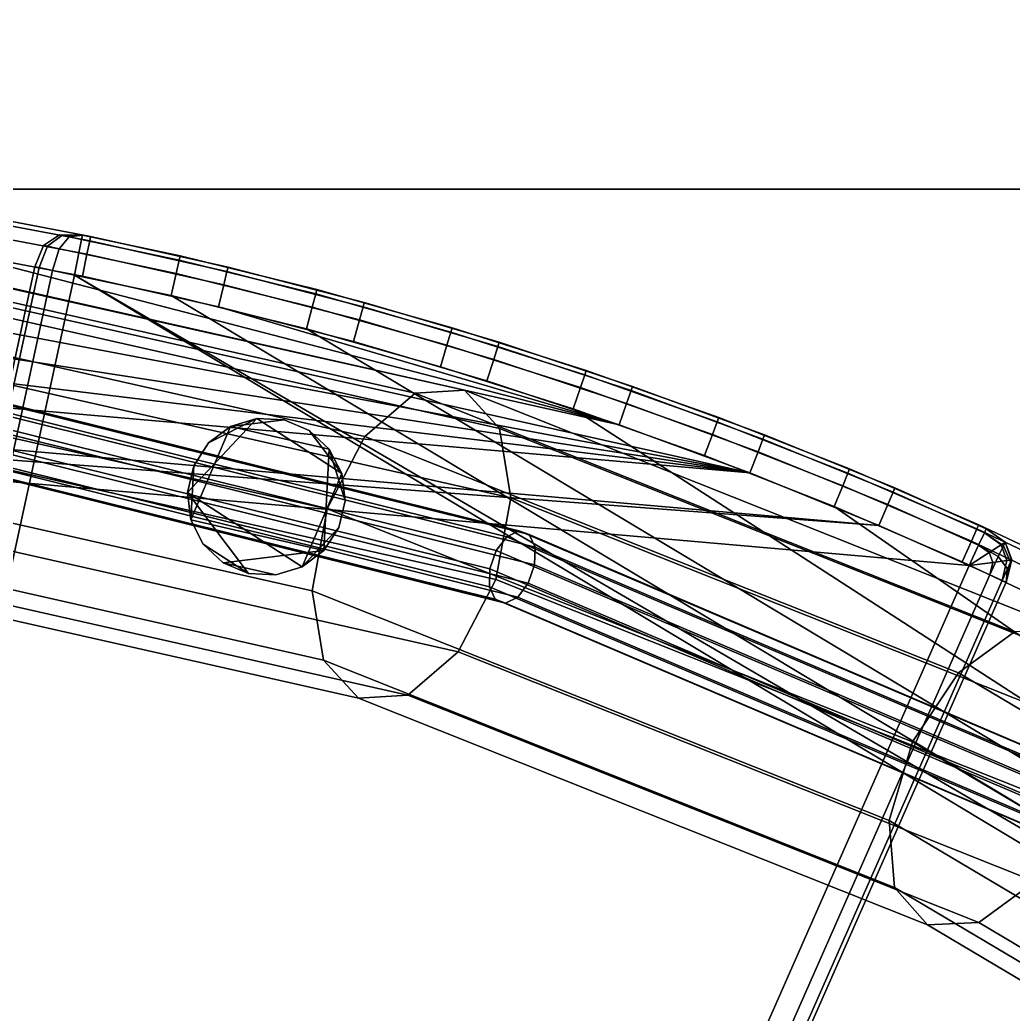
# Model space of a CAD drawing. Header units: millimetres. Extents: x -11 to 11, y -5.8 to 5.8.
# Drawn here: x 2.3884 to 2.5547, y -0.1507 to 0.0159 of the extents above; entities that cross this region are included whole.
import ezdxf

# ---------------------------------------------------------------- set-up
doc = ezdxf.new("R2010")
doc.units = ezdxf.units.MM
for name, color, linetype in [('CHERRY_MAT', 33, 'Continuous'), ('copertura', 8, 'Continuous'), ('pavimento_salone', 7, 'Continuous'), ('rolf', 254, 'Continuous'), ('SILVER_MAT', 42, 'Continuous')]:
    doc.layers.add(name, color=color, linetype=linetype)

msp = doc.modelspace()

# ---------------------------------------------------------------- linework, layer by layer
at = {"layer": 'CHERRY_MAT'}
for points in [[(2.51063, -0.06002, 0.60259), (2.25991, -0.01258, 0.60259), (2.23657, -0.01287, 0.60259), (2.21325, -0.01394, 0.60259)], [(2.23657, -0.01287, 0.6571), (2.25991, -0.01258, 0.6571), (2.51063, -0.06002, 0.6571), (2.21325, -0.01394, 0.6571)], [(2.51063, -0.06002, 0.60259), (2.30652, -0.01432, 0.60259), (2.28323, -0.01306, 0.60259), (2.25991, -0.01258, 0.60259)], [(2.28323, -0.01306, 0.6571), (2.30652, -0.01432, 0.6571), (2.51063, -0.06002, 0.6571), (2.25991, -0.01258, 0.6571)], [(2.51063, -0.06002, 0.60259), (2.21325, -0.01394, 0.60259), (2.18999, -0.01578, 0.60259), (2.16682, -0.01839, 0.60259)], [(2.18999, -0.01578, 0.6571), (2.21325, -0.01394, 0.6571), (2.51063, -0.06002, 0.6571), (2.16682, -0.01839, 0.6571)], [(2.48875, -0.05195, 0.60259), (2.32975, -0.01636, 0.60259), (2.30652, -0.01432, 0.60259), (2.51063, -0.06002, 0.60259)], [(2.30652, -0.01432, 0.6571), (2.32975, -0.01636, 0.6571), (2.48875, -0.05195, 0.6571), (2.51063, -0.06002, 0.6571)], [(2.48875, -0.05195, 0.60259), (2.37595, -0.02273, 0.60259), (2.3529, -0.01916, 0.60259), (2.32975, -0.01636, 0.60259)], [(2.3529, -0.01916, 0.6571), (2.37595, -0.02273, 0.6571), (2.48875, -0.05195, 0.6571), (2.32975, -0.01636, 0.6571)], [(2.40011, -0.02114, 0.60562), (2.40026, -0.0204, 0.60941), (2.3771, -0.01602, 0.60941), (2.37698, -0.01676, 0.60562)], [(2.37698, -0.01676, 0.65407), (2.3771, -0.01602, 0.65029), (2.40026, -0.0204, 0.65029), (2.40011, -0.02114, 0.65407)], [(2.40026, -0.0204, 0.65029), (2.3771, -0.01602, 0.65029), (2.3771, -0.01602, 0.60941), (2.40026, -0.0204, 0.60941)], [(2.39965, -0.02336, 0.60335), (2.40011, -0.02114, 0.60562), (2.37698, -0.01676, 0.60562), (2.37659, -0.019, 0.60335)], [(2.37659, -0.019, 0.65634), (2.37698, -0.01676, 0.65407), (2.40011, -0.02114, 0.65407), (2.39965, -0.02336, 0.65634)], [(2.51063, -0.06002, 0.60259), (2.16682, -0.01839, 0.60259), (2.14375, -0.02177, 0.60259), (2.1208, -0.02591, 0.60259)], [(2.14375, -0.02177, 0.6571), (2.16682, -0.01839, 0.6571), (2.51063, -0.06002, 0.6571), (2.1208, -0.02591, 0.6571)], [(2.39889, -0.02707, 0.60259), (2.39965, -0.02336, 0.60335), (2.37659, -0.019, 0.60335), (2.37595, -0.02273, 0.60259)], [(2.37595, -0.02273, 0.6571), (2.37659, -0.019, 0.65634), (2.39965, -0.02336, 0.65634), (2.39889, -0.02707, 0.6571)], [(2.39302, -0.02205, 0.81044), (2.39543, -0.02024, 0.8117), (2.39502, -0.02015, 0.81381), (2.39236, -0.02191, 0.81381)], [(2.39236, -0.02191, 0.85469), (2.39502, -0.02015, 0.85469), (2.39543, -0.02024, 0.85679), (2.39302, -0.02205, 0.85805)], [(2.39236, -0.02191, 0.81381), (2.39502, -0.02015, 0.81381), (2.39502, -0.02015, 0.85469), (2.39236, -0.02191, 0.85469)], [(2.395, -0.02247, 0.80842), (2.39667, -0.0205, 0.81044), (2.39543, -0.02024, 0.8117), (2.39302, -0.02205, 0.81044)], [(2.39302, -0.02205, 0.85805), (2.39543, -0.02024, 0.85679), (2.39667, -0.0205, 0.85805), (2.395, -0.02247, 0.86007)], [(2.39829, -0.02317, 0.80775), (2.39872, -0.02094, 0.81002), (2.39667, -0.0205, 0.81044), (2.395, -0.02247, 0.80842)], [(2.395, -0.02247, 0.86007), (2.39667, -0.0205, 0.85805), (2.39872, -0.02094, 0.85847), (2.39829, -0.02317, 0.86074)], [(2.39887, -0.0202, 0.85469), (2.39543, -0.02024, 0.85679), (2.39502, -0.02015, 0.85469), (2.39887, -0.0202, 0.85469)], [(2.39502, -0.02015, 0.81381), (2.39887, -0.0202, 0.81381), (2.39887, -0.0202, 0.85469), (2.39502, -0.02015, 0.85469)], [(2.39887, -0.0202, 0.81381), (2.39502, -0.02015, 0.81381), (2.39543, -0.02024, 0.8117), (2.39887, -0.0202, 0.81381)], [(2.39887, -0.0202, 0.81381), (2.39543, -0.02024, 0.8117), (2.39667, -0.0205, 0.81044), (2.39887, -0.0202, 0.81381)], [(2.39887, -0.0202, 0.85469), (2.39667, -0.0205, 0.85805), (2.39543, -0.02024, 0.85679), (2.39887, -0.0202, 0.85469)], [(2.39887, -0.0202, 0.81381), (2.39667, -0.0205, 0.81044), (2.39872, -0.02094, 0.81002), (2.39887, -0.0202, 0.81381)], [(2.39887, -0.0202, 0.85469), (2.39872, -0.02094, 0.85847), (2.39667, -0.0205, 0.85805), (2.39887, -0.0202, 0.85469)], [(2.41459, -0.02662, 0.80775), (2.41509, -0.0244, 0.81002), (2.39872, -0.02094, 0.81002), (2.39829, -0.02317, 0.80775)], [(2.39829, -0.02317, 0.86074), (2.39872, -0.02094, 0.85847), (2.41509, -0.0244, 0.85847), (2.41459, -0.02662, 0.86074)], [(2.41509, -0.0244, 0.81002), (2.41526, -0.02367, 0.81381), (2.39887, -0.0202, 0.81381), (2.39872, -0.02094, 0.81002)], [(2.39872, -0.02094, 0.85847), (2.39887, -0.0202, 0.85469), (2.41526, -0.02367, 0.85469), (2.41509, -0.0244, 0.85847)], [(2.41526, -0.02367, 0.85469), (2.39887, -0.0202, 0.85469), (2.39887, -0.0202, 0.81381), (2.41526, -0.02367, 0.81381)], [(2.42256, -0.02849, 0.60335), (2.42309, -0.02628, 0.60562), (2.40011, -0.02114, 0.60562), (2.39965, -0.02336, 0.60335)], [(2.39965, -0.02336, 0.65634), (2.40011, -0.02114, 0.65407), (2.42309, -0.02628, 0.65407), (2.42256, -0.02849, 0.65634)], [(2.42309, -0.02628, 0.60562), (2.42327, -0.02555, 0.60941), (2.40026, -0.0204, 0.60941), (2.40011, -0.02114, 0.60562)], [(2.40011, -0.02114, 0.65407), (2.40026, -0.0204, 0.65029), (2.42327, -0.02555, 0.65029), (2.42309, -0.02628, 0.65407)], [(2.42327, -0.02555, 0.65029), (2.40026, -0.0204, 0.65029), (2.40026, -0.0204, 0.60941), (2.42327, -0.02555, 0.60941)], [(2.48875, -0.05195, 0.60259), (2.42167, -0.03217, 0.60259), (2.39889, -0.02707, 0.60259), (2.37595, -0.02273, 0.60259)], [(2.39889, -0.02707, 0.6571), (2.42167, -0.03217, 0.6571), (2.48875, -0.05195, 0.6571), (2.37595, -0.02273, 0.6571)], [(2.39164, -0.02563, 0.81002), (2.39302, -0.02205, 0.81044), (2.39236, -0.02191, 0.81381), (2.3909, -0.02547, 0.81381)], [(2.3909, -0.02547, 0.85469), (2.39236, -0.02191, 0.85469), (2.39302, -0.02205, 0.85805), (2.39164, -0.02563, 0.85847)], [(2.3909, -0.02547, 0.81381), (2.39236, -0.02191, 0.81381), (2.39236, -0.02191, 0.85469), (2.3909, -0.02547, 0.85469)], [(2.39386, -0.0261, 0.80775), (2.395, -0.02247, 0.80842), (2.39302, -0.02205, 0.81044), (2.39164, -0.02563, 0.81002)], [(2.39164, -0.02563, 0.85847), (2.39302, -0.02205, 0.85805), (2.395, -0.02247, 0.86007), (2.39386, -0.0261, 0.86074)], [(2.39757, -0.02688, 0.80699), (2.39829, -0.02317, 0.80775), (2.395, -0.02247, 0.80842), (2.39386, -0.0261, 0.80775)], [(2.39386, -0.0261, 0.86074), (2.395, -0.02247, 0.86007), (2.39829, -0.02317, 0.86074), (2.39757, -0.02688, 0.8615)], [(2.41374, -0.03031, 0.80699), (2.41459, -0.02662, 0.80775), (2.39829, -0.02317, 0.80775), (2.39757, -0.02688, 0.80699)], [(2.39757, -0.02688, 0.8615), (2.39829, -0.02317, 0.86074), (2.41459, -0.02662, 0.86074), (2.41374, -0.03031, 0.8615)], [(2.42167, -0.03217, 0.60259), (2.42256, -0.02849, 0.60335), (2.39965, -0.02336, 0.60335), (2.39889, -0.02707, 0.60259)], [(2.39889, -0.02707, 0.6571), (2.39965, -0.02336, 0.65634), (2.42256, -0.02849, 0.65634), (2.42167, -0.03217, 0.6571)], [(2.43736, -0.03224, 0.80775), (2.43794, -0.03004, 0.81002), (2.41509, -0.0244, 0.81002), (2.41459, -0.02662, 0.80775)], [(2.41459, -0.02662, 0.86074), (2.41509, -0.0244, 0.85847), (2.43794, -0.03004, 0.85847), (2.43736, -0.03224, 0.86074)], [(2.43794, -0.03004, 0.81002), (2.43813, -0.02931, 0.81381), (2.41526, -0.02367, 0.81381), (2.41509, -0.0244, 0.81002)], [(2.41509, -0.0244, 0.85847), (2.41526, -0.02367, 0.85469), (2.43813, -0.02931, 0.85469), (2.43794, -0.03004, 0.85847)], [(2.43813, -0.02931, 0.85469), (2.41526, -0.02367, 0.85469), (2.41526, -0.02367, 0.81381), (2.43813, -0.02931, 0.81381)], [(2.51063, -0.06002, 0.60259), (2.1208, -0.02591, 0.60259), (2.09799, -0.03082, 0.60259), (2.53224, -0.06881, 0.60259)], [(2.09799, -0.03082, 0.6571), (2.1208, -0.02591, 0.6571), (2.51063, -0.06002, 0.6571), (2.53224, -0.06881, 0.6571)], [(2.3909, -0.02547, 0.85469), (2.2337, -0.75312, 0.85469), (2.2337, -0.75312, 0.81381), (2.3909, -0.02547, 0.81381)], [(2.39164, -0.02563, 0.81002), (2.3909, -0.02547, 0.81381), (2.2337, -0.75312, 0.81381), (2.23484, -0.75122, 0.81002)], [(2.23484, -0.75122, 0.85847), (2.2337, -0.75312, 0.85469), (2.3909, -0.02547, 0.85469), (2.39164, -0.02563, 0.85847)], [(2.39386, -0.0261, 0.80775), (2.39164, -0.02563, 0.81002), (2.23484, -0.75122, 0.81002), (2.23826, -0.74553, 0.80775)], [(2.23826, -0.74553, 0.86074), (2.23484, -0.75122, 0.85847), (2.39164, -0.02563, 0.85847), (2.39386, -0.0261, 0.86074)], [(2.39757, -0.02688, 0.80699), (2.39386, -0.0261, 0.80775), (2.23826, -0.74553, 0.80775), (2.24396, -0.73605, 0.80699)], [(2.24396, -0.73605, 0.8615), (2.23826, -0.74553, 0.86074), (2.39386, -0.0261, 0.86074), (2.39757, -0.02688, 0.8615)], [(2.43639, -0.0359, 0.80699), (2.43736, -0.03224, 0.80775), (2.41459, -0.02662, 0.80775), (2.41374, -0.03031, 0.80699)], [(2.41374, -0.03031, 0.8615), (2.41459, -0.02662, 0.86074), (2.43736, -0.03224, 0.86074), (2.43639, -0.0359, 0.8615)], [(2.44526, -0.03437, 0.60335), (2.44587, -0.03219, 0.60562), (2.42309, -0.02628, 0.60562), (2.42256, -0.02849, 0.60335)], [(2.42256, -0.02849, 0.65634), (2.42309, -0.02628, 0.65407), (2.44587, -0.03219, 0.65407), (2.44526, -0.03437, 0.65634)], [(2.44587, -0.03219, 0.60562), (2.44607, -0.03146, 0.60941), (2.42327, -0.02555, 0.60941), (2.42309, -0.02628, 0.60562)], [(2.42309, -0.02628, 0.65407), (2.42327, -0.02555, 0.65029), (2.44607, -0.03146, 0.65029), (2.44587, -0.03219, 0.65407)], [(2.44607, -0.03146, 0.65029), (2.42327, -0.02555, 0.65029), (2.42327, -0.02555, 0.60941), (2.44607, -0.03146, 0.60941)], [(2.798, -0.26749, 0.80699), (2.39757, -0.02688, 0.80699), (2.24396, -0.73605, 0.80699), (2.798, -0.26749, 0.80699)], [(2.798, -0.26749, 0.8615), (2.24396, -0.73605, 0.8615), (2.39757, -0.02688, 0.8615), (2.78738, -0.25481, 0.8615)], [(2.78738, -0.25481, 0.80699), (2.41374, -0.03031, 0.80699), (2.39757, -0.02688, 0.80699), (2.798, -0.26749, 0.80699)], [(2.39757, -0.02688, 0.8615), (2.41374, -0.03031, 0.8615), (2.78738, -0.25481, 0.8615), (2.39757, -0.02688, 0.8615)], [(2.44425, -0.03802, 0.60259), (2.44526, -0.03437, 0.60335), (2.42256, -0.02849, 0.60335), (2.42167, -0.03217, 0.60259)], [(2.42167, -0.03217, 0.6571), (2.42256, -0.02849, 0.65634), (2.44526, -0.03437, 0.65634), (2.44425, -0.03802, 0.6571)], [(2.46057, -0.03643, 0.81002), (2.46079, -0.03571, 0.81381), (2.43813, -0.02931, 0.81381), (2.43794, -0.03004, 0.81002)], [(2.43794, -0.03004, 0.85847), (2.43813, -0.02931, 0.85469), (2.46079, -0.03571, 0.85469), (2.46057, -0.03643, 0.85847)], [(2.46079, -0.03571, 0.85469), (2.43813, -0.02931, 0.85469), (2.43813, -0.02931, 0.81381), (2.46079, -0.03571, 0.81381)], [(2.53224, -0.06881, 0.60259), (2.09799, -0.03082, 0.60259), (2.08196, -0.03483, 0.60259), (2.54733, -0.07555, 0.60259)], [(2.08196, -0.03483, 0.6571), (2.09799, -0.03082, 0.6571), (2.53224, -0.06881, 0.6571), (2.08196, -0.03483, 0.6571)], [(2.77181, -0.23744, 0.80699), (2.43639, -0.0359, 0.80699), (2.41374, -0.03031, 0.80699), (2.78738, -0.25481, 0.80699)], [(2.41374, -0.03031, 0.8615), (2.43639, -0.0359, 0.8615), (2.77181, -0.23744, 0.8615), (2.78738, -0.25481, 0.8615)], [(2.45992, -0.0386, 0.80775), (2.46057, -0.03643, 0.81002), (2.43794, -0.03004, 0.81002), (2.43736, -0.03224, 0.80775)], [(2.43736, -0.03224, 0.86074), (2.43794, -0.03004, 0.85847), (2.46057, -0.03643, 0.85847), (2.45992, -0.0386, 0.86074)], [(2.46843, -0.03884, 0.60562), (2.46865, -0.03812, 0.60941), (2.44607, -0.03146, 0.60941), (2.44587, -0.03219, 0.60562)], [(2.44587, -0.03219, 0.65407), (2.44607, -0.03146, 0.65029), (2.46865, -0.03812, 0.65029), (2.46843, -0.03884, 0.65407)], [(2.46865, -0.03812, 0.65029), (2.44607, -0.03146, 0.65029), (2.44607, -0.03146, 0.60941), (2.46865, -0.03812, 0.60941)], [(2.48875, -0.05195, 0.60259), (2.46662, -0.04462, 0.60259), (2.44425, -0.03802, 0.60259), (2.42167, -0.03217, 0.60259)], [(2.44425, -0.03802, 0.6571), (2.46662, -0.04462, 0.6571), (2.48875, -0.05195, 0.6571), (2.42167, -0.03217, 0.6571)], [(2.45883, -0.04223, 0.80699), (2.45992, -0.0386, 0.80775), (2.43736, -0.03224, 0.80775), (2.43639, -0.0359, 0.80699)], [(2.43639, -0.0359, 0.8615), (2.43736, -0.03224, 0.86074), (2.45992, -0.0386, 0.86074), (2.45883, -0.04223, 0.8615)], [(2.46775, -0.04101, 0.60335), (2.46843, -0.03884, 0.60562), (2.44587, -0.03219, 0.60562), (2.44526, -0.03437, 0.60335)], [(2.44526, -0.03437, 0.65634), (2.44587, -0.03219, 0.65407), (2.46843, -0.03884, 0.65407), (2.46775, -0.04101, 0.65634)], [(2.54733, -0.07555, 0.60259), (2.08196, -0.03483, 0.60259), (2.25477, -0.73956, 0.60259), (2.54733, -0.07555, 0.60259)], [(2.54733, -0.07555, 0.6571), (2.25477, -0.73956, 0.6571), (2.08196, -0.03483, 0.6571), (2.53224, -0.06881, 0.6571)], [(2.46662, -0.04462, 0.60259), (2.46775, -0.04101, 0.60335), (2.44526, -0.03437, 0.60335), (2.44425, -0.03802, 0.60259)], [(2.44425, -0.03802, 0.6571), (2.44526, -0.03437, 0.65634), (2.46775, -0.04101, 0.65634), (2.46662, -0.04462, 0.6571)], [(2.77181, -0.23744, 0.80699), (2.48105, -0.04931, 0.80699), (2.45883, -0.04223, 0.80699), (2.43639, -0.0359, 0.80699)], [(2.45883, -0.04223, 0.8615), (2.48105, -0.04931, 0.8615), (2.77181, -0.23744, 0.8615), (2.43639, -0.0359, 0.8615)], [(2.48226, -0.04572, 0.80775), (2.48298, -0.04357, 0.81002), (2.46057, -0.03643, 0.81002), (2.45992, -0.0386, 0.80775)], [(2.45992, -0.0386, 0.86074), (2.46057, -0.03643, 0.85847), (2.48298, -0.04357, 0.85847), (2.48226, -0.04572, 0.86074)], [(2.48298, -0.04357, 0.81002), (2.48322, -0.04285, 0.81381), (2.46079, -0.03571, 0.81381), (2.46057, -0.03643, 0.81002)], [(2.46057, -0.03643, 0.85847), (2.46079, -0.03571, 0.85469), (2.48322, -0.04285, 0.85469), (2.48298, -0.04357, 0.85847)], [(2.48322, -0.04285, 0.85469), (2.46079, -0.03571, 0.85469), (2.46079, -0.03571, 0.81381), (2.48322, -0.04285, 0.81381)], [(2.49075, -0.04623, 0.60562), (2.491, -0.04552, 0.60941), (2.46865, -0.03812, 0.60941), (2.46843, -0.03884, 0.60562)], [(2.46843, -0.03884, 0.65407), (2.46865, -0.03812, 0.65029), (2.491, -0.04552, 0.65029), (2.49075, -0.04623, 0.65407)], [(2.491, -0.04552, 0.65029), (2.46865, -0.03812, 0.65029), (2.46865, -0.03812, 0.60941), (2.491, -0.04552, 0.60941)], [(2.48105, -0.04931, 0.80699), (2.48226, -0.04572, 0.80775), (2.45992, -0.0386, 0.80775), (2.45883, -0.04223, 0.80699)], [(2.45883, -0.04223, 0.8615), (2.45992, -0.0386, 0.86074), (2.48226, -0.04572, 0.86074), (2.48105, -0.04931, 0.8615)], [(2.49, -0.04838, 0.60335), (2.49075, -0.04623, 0.60562), (2.46843, -0.03884, 0.60562), (2.46775, -0.04101, 0.60335)], [(2.46775, -0.04101, 0.65634), (2.46843, -0.03884, 0.65407), (2.49075, -0.04623, 0.65407), (2.49, -0.04838, 0.65634)], [(2.48875, -0.05195, 0.60259), (2.49, -0.04838, 0.60335), (2.46775, -0.04101, 0.60335), (2.46662, -0.04462, 0.60259)], [(2.46662, -0.04462, 0.6571), (2.46775, -0.04101, 0.65634), (2.49, -0.04838, 0.65634), (2.48875, -0.05195, 0.6571)], [(2.50514, -0.05145, 0.81002), (2.50541, -0.05074, 0.81381), (2.48322, -0.04285, 0.81381), (2.48298, -0.04357, 0.81002)], [(2.48298, -0.04357, 0.85847), (2.48322, -0.04285, 0.85469), (2.50541, -0.05074, 0.85469), (2.50514, -0.05145, 0.85847)], [(2.50541, -0.05074, 0.85469), (2.48322, -0.04285, 0.85469), (2.48322, -0.04285, 0.81381), (2.50541, -0.05074, 0.81381)], [(2.50435, -0.05357, 0.80775), (2.50514, -0.05145, 0.81002), (2.48298, -0.04357, 0.81002), (2.48226, -0.04572, 0.80775)], [(2.48226, -0.04572, 0.86074), (2.48298, -0.04357, 0.85847), (2.50514, -0.05145, 0.85847), (2.50435, -0.05357, 0.86074)], [(2.50302, -0.05712, 0.80699), (2.50435, -0.05357, 0.80775), (2.48226, -0.04572, 0.80775), (2.48105, -0.04931, 0.80699)], [(2.48105, -0.04931, 0.8615), (2.48226, -0.04572, 0.86074), (2.50435, -0.05357, 0.86074), (2.50302, -0.05712, 0.8615)], [(2.512, -0.05649, 0.60335), (2.51282, -0.05437, 0.60562), (2.49075, -0.04623, 0.60562), (2.49, -0.04838, 0.60335)], [(2.49, -0.04838, 0.65634), (2.49075, -0.04623, 0.65407), (2.51282, -0.05437, 0.65407), (2.512, -0.05649, 0.65634)], [(2.51282, -0.05437, 0.60562), (2.51309, -0.05366, 0.60941), (2.491, -0.04552, 0.60941), (2.49075, -0.04623, 0.60562)], [(2.49075, -0.04623, 0.65407), (2.491, -0.04552, 0.65029), (2.51309, -0.05366, 0.65029), (2.51282, -0.05437, 0.65407)], [(2.51309, -0.05366, 0.65029), (2.491, -0.04552, 0.65029), (2.491, -0.04552, 0.60941), (2.51309, -0.05366, 0.60941)], [(2.77181, -0.23744, 0.80699), (2.52473, -0.06566, 0.80699), (2.50302, -0.05712, 0.80699), (2.48105, -0.04931, 0.80699)], [(2.50302, -0.05712, 0.8615), (2.52473, -0.06566, 0.8615), (2.77181, -0.23744, 0.8615), (2.48105, -0.04931, 0.8615)], [(2.51063, -0.06002, 0.60259), (2.512, -0.05649, 0.60335), (2.49, -0.04838, 0.60335), (2.48875, -0.05195, 0.60259)], [(2.48875, -0.05195, 0.6571), (2.49, -0.04838, 0.65634), (2.512, -0.05649, 0.65634), (2.51063, -0.06002, 0.6571)], [(2.52617, -0.06216, 0.80775), (2.52704, -0.06006, 0.81002), (2.50514, -0.05145, 0.81002), (2.50435, -0.05357, 0.80775)], [(2.50435, -0.05357, 0.86074), (2.50514, -0.05145, 0.85847), (2.52704, -0.06006, 0.85847), (2.52617, -0.06216, 0.86074)], [(2.52704, -0.06006, 0.81002), (2.52733, -0.05936, 0.81381), (2.50541, -0.05074, 0.81381), (2.50514, -0.05145, 0.81002)], [(2.50514, -0.05145, 0.85847), (2.50541, -0.05074, 0.85469), (2.52733, -0.05936, 0.85469), (2.52704, -0.06006, 0.85847)], [(2.52733, -0.05936, 0.85469), (2.50541, -0.05074, 0.85469), (2.50541, -0.05074, 0.81381), (2.52733, -0.05936, 0.81381)], [(2.52473, -0.06566, 0.80699), (2.52617, -0.06216, 0.80775), (2.50435, -0.05357, 0.80775), (2.50302, -0.05712, 0.80699)], [(2.50302, -0.05712, 0.8615), (2.50435, -0.05357, 0.86074), (2.52617, -0.06216, 0.86074), (2.52473, -0.06566, 0.8615)], [(2.53372, -0.06533, 0.60335), (2.53461, -0.06324, 0.60562), (2.51282, -0.05437, 0.60562), (2.512, -0.05649, 0.60335)], [(2.512, -0.05649, 0.65634), (2.51282, -0.05437, 0.65407), (2.53461, -0.06324, 0.65407), (2.53372, -0.06533, 0.65634)], [(2.53461, -0.06324, 0.60562), (2.53491, -0.06254, 0.60941), (2.51309, -0.05366, 0.60941), (2.51282, -0.05437, 0.60562)], [(2.51282, -0.05437, 0.65407), (2.51309, -0.05366, 0.65029), (2.53491, -0.06254, 0.65029), (2.53461, -0.06324, 0.65407)], [(2.53491, -0.06254, 0.65029), (2.51309, -0.05366, 0.65029), (2.51309, -0.05366, 0.60941), (2.53491, -0.06254, 0.60941)], [(2.53224, -0.06881, 0.60259), (2.53372, -0.06533, 0.60335), (2.512, -0.05649, 0.60335), (2.51063, -0.06002, 0.60259)], [(2.51063, -0.06002, 0.6571), (2.512, -0.05649, 0.65634), (2.53372, -0.06533, 0.65634), (2.53224, -0.06881, 0.6571)], [(2.54865, -0.0694, 0.81002), (2.54896, -0.06871, 0.81381), (2.52733, -0.05936, 0.81381), (2.52704, -0.06006, 0.81002)], [(2.52704, -0.06006, 0.85847), (2.52733, -0.05936, 0.85469), (2.54896, -0.06871, 0.85469), (2.54865, -0.0694, 0.85847)], [(2.54896, -0.06871, 0.85469), (2.52733, -0.05936, 0.85469), (2.52733, -0.05936, 0.81381), (2.54896, -0.06871, 0.81381)], [(2.54772, -0.07147, 0.80775), (2.54865, -0.0694, 0.81002), (2.52704, -0.06006, 0.81002), (2.52617, -0.06216, 0.80775)], [(2.52617, -0.06216, 0.86074), (2.52704, -0.06006, 0.85847), (2.54865, -0.0694, 0.85847), (2.54772, -0.07147, 0.86074)], [(2.54616, -0.07492, 0.80699), (2.54772, -0.07147, 0.80775), (2.52617, -0.06216, 0.80775), (2.52473, -0.06566, 0.80699)], [(2.52473, -0.06566, 0.8615), (2.52617, -0.06216, 0.86074), (2.54772, -0.07147, 0.86074), (2.54616, -0.07492, 0.8615)], [(2.54893, -0.07212, 0.60335), (2.54989, -0.07006, 0.60562), (2.53461, -0.06324, 0.60562), (2.53372, -0.06533, 0.60335)], [(2.53372, -0.06533, 0.65634), (2.53461, -0.06324, 0.65407), (2.54989, -0.07006, 0.65407), (2.54893, -0.07212, 0.65634)], [(2.54989, -0.07006, 0.60562), (2.55021, -0.06937, 0.60941), (2.53491, -0.06254, 0.60941), (2.53461, -0.06324, 0.60562)], [(2.53461, -0.06324, 0.65407), (2.53491, -0.06254, 0.65029), (2.55021, -0.06937, 0.65029), (2.54989, -0.07006, 0.65407)], [(2.55021, -0.06937, 0.65029), (2.53491, -0.06254, 0.65029), (2.53491, -0.06254, 0.60941), (2.55021, -0.06937, 0.60941)], [(2.77181, -0.23744, 0.80699), (2.56727, -0.08489, 0.80699), (2.54616, -0.07492, 0.80699), (2.52473, -0.06566, 0.80699)], [(2.54616, -0.07492, 0.8615), (2.56727, -0.08489, 0.8615), (2.77181, -0.23744, 0.8615), (2.52473, -0.06566, 0.8615)], [(2.54733, -0.07555, 0.60259), (2.54893, -0.07212, 0.60335), (2.53372, -0.06533, 0.60335), (2.53224, -0.06881, 0.60259)], [(2.53224, -0.06881, 0.6571), (2.53372, -0.06533, 0.65634), (2.54893, -0.07212, 0.65634), (2.54733, -0.07555, 0.6571)], [(2.56894, -0.0815, 0.80775), (2.56994, -0.07946, 0.81002), (2.54865, -0.0694, 0.81002), (2.54772, -0.07147, 0.80775)], [(2.54772, -0.07147, 0.86074), (2.54865, -0.0694, 0.85847), (2.56994, -0.07946, 0.85847), (2.56894, -0.0815, 0.86074)], [(2.56994, -0.07946, 0.81002), (2.57028, -0.07878, 0.81381), (2.54896, -0.06871, 0.81381), (2.54865, -0.0694, 0.81002)], [(2.54865, -0.0694, 0.85847), (2.54896, -0.06871, 0.85469), (2.57028, -0.07878, 0.85469), (2.56994, -0.07946, 0.85847)], [(2.57028, -0.07878, 0.85469), (2.54896, -0.06871, 0.85469), (2.54896, -0.06871, 0.81381), (2.57028, -0.07878, 0.81381)], [(2.55021, -0.06937, 0.60941), (2.54989, -0.07006, 0.60562), (2.55268, -0.07204, 0.60562), (2.55335, -0.0716, 0.60941)], [(2.55021, -0.06937, 0.65029), (2.55335, -0.0716, 0.65029), (2.55307, -0.07221, 0.65365), (2.54989, -0.07006, 0.65407)], [(2.55335, -0.0716, 0.65029), (2.55021, -0.06937, 0.65029), (2.55021, -0.06937, 0.60941), (2.55335, -0.0716, 0.60941)], [(2.56727, -0.08489, 0.80699), (2.56894, -0.0815, 0.80775), (2.54772, -0.07147, 0.80775), (2.54616, -0.07492, 0.80699)], [(2.54616, -0.07492, 0.8615), (2.54772, -0.07147, 0.86074), (2.56894, -0.0815, 0.86074), (2.56727, -0.08489, 0.8615)], [(2.54989, -0.07006, 0.60562), (2.54893, -0.07212, 0.60335), (2.55068, -0.07335, 0.60335), (2.55268, -0.07204, 0.60562)], [(2.54989, -0.07006, 0.65407), (2.55307, -0.07221, 0.65365), (2.55221, -0.07404, 0.65567), (2.54893, -0.07212, 0.65634)], [(2.55335, -0.0716, 0.60941), (2.55268, -0.07204, 0.60562), (2.55367, -0.07469, 0.60562), (2.55446, -0.07458, 0.60941)], [(2.55335, -0.0716, 0.65029), (2.55447, -0.07458, 0.65029), (2.55429, -0.07496, 0.65239), (2.55307, -0.07221, 0.65365)], [(2.55447, -0.07458, 0.65029), (2.55335, -0.0716, 0.65029), (2.55335, -0.0716, 0.60941), (2.55446, -0.07458, 0.60941)], [(2.54733, -0.07555, 0.60259), (2.55068, -0.07335, 0.60335), (2.54893, -0.07212, 0.60335), (2.54733, -0.07555, 0.60259)], [(2.54893, -0.07212, 0.65634), (2.55221, -0.07404, 0.65567), (2.55079, -0.07709, 0.65634), (2.54733, -0.07555, 0.6571)], [(2.55268, -0.07204, 0.60562), (2.55068, -0.07335, 0.60335), (2.5513, -0.07501, 0.60335), (2.55367, -0.07469, 0.60562)], [(2.55307, -0.07221, 0.65365), (2.55429, -0.07496, 0.65239), (2.55375, -0.07611, 0.65365), (2.55221, -0.07404, 0.65567)], [(2.54733, -0.07555, 0.60259), (2.5513, -0.07501, 0.60335), (2.55068, -0.07335, 0.60335), (2.54733, -0.07555, 0.60259)], [(2.55221, -0.07404, 0.65567), (2.55375, -0.07611, 0.65365), (2.55287, -0.07801, 0.65407), (2.55079, -0.07709, 0.65634)], [(2.55367, -0.07469, 0.60562), (2.5513, -0.07501, 0.60335), (2.55079, -0.07709, 0.60335), (2.55287, -0.07801, 0.60562)], [(2.55446, -0.07458, 0.60941), (2.55367, -0.07469, 0.60562), (2.55287, -0.07801, 0.60562), (2.55356, -0.07832, 0.60941)], [(2.55356, -0.07832, 0.65029), (2.55429, -0.07496, 0.65239), (2.55447, -0.07458, 0.65029), (2.55356, -0.07832, 0.65029)], [(2.55356, -0.07832, 0.65029), (2.55447, -0.07458, 0.65029), (2.55446, -0.07458, 0.60941), (2.55356, -0.07832, 0.60941)], [(2.25477, -0.73956, 0.60259), (2.25381, -0.75058, 0.60335), (2.55079, -0.07709, 0.60335), (2.54733, -0.07555, 0.60259)], [(2.54733, -0.07555, 0.6571), (2.55079, -0.07709, 0.65634), (2.25381, -0.75058, 0.65634), (2.25477, -0.73956, 0.6571)], [(2.54733, -0.07555, 0.60259), (2.55079, -0.07709, 0.60335), (2.5513, -0.07501, 0.60335), (2.54733, -0.07555, 0.60259)], [(2.55356, -0.07832, 0.65029), (2.55287, -0.07801, 0.65407), (2.55375, -0.07611, 0.65365), (2.55356, -0.07832, 0.65029)], [(2.55356, -0.07832, 0.65029), (2.55375, -0.07611, 0.65365), (2.55429, -0.07496, 0.65239), (2.55356, -0.07832, 0.65029)], [(2.25323, -0.7572, 0.60562), (2.25303, -0.7594, 0.60941), (2.55356, -0.07832, 0.60941), (2.55287, -0.07801, 0.60562)], [(2.55287, -0.07801, 0.65407), (2.55356, -0.07832, 0.65029), (2.25303, -0.7594, 0.65029), (2.25323, -0.7572, 0.65407)], [(2.25381, -0.75058, 0.60335), (2.25323, -0.7572, 0.60562), (2.55287, -0.07801, 0.60562), (2.55079, -0.07709, 0.60335)], [(2.55079, -0.07709, 0.65634), (2.55287, -0.07801, 0.65407), (2.25323, -0.7572, 0.65407), (2.25381, -0.75058, 0.65634)], [(2.25303, -0.7594, 0.65029), (2.55356, -0.07832, 0.65029), (2.55356, -0.07832, 0.60941), (2.25303, -0.7594, 0.60941)]]:
    msp.add_3dface(points, dxfattribs=at)
at = {"layer": 'copertura'}
for points in [[(0, 4.2375, 6.3), (0, -0.0125, 6.3), (11, -0.0125, 6.3), (11, 4.2375, 6.3)], [(0, -0.0125, 6.3), (0, -4.2625, 6.3), (11, -4.2625, 6.3), (11, -0.0125, 6.3)]]:
    msp.add_3dface(points, dxfattribs=at)
at = {"layer": 'pavimento_salone'}
for points in [[(3, -4.2625), (3, 5.7375), (-3, 5.7375), (-3, -4.2625)], [(3, 0.0375, 3), (3, -0.7125, 3), (2.26742, -0.7125, 3), (2.26742, 0.0375, 3)]]:
    msp.add_3dface(points, dxfattribs=at)
at = {"layer": 'rolf'}
for points in [[(0, 4.2375, 5.8), (0, -0.0125, 5.8), (10.7, -0.0125, 5.8), (10.7, 4.2375, 5.8)], [(2.26742, 0.0375, 2.7), (2.26742, -0.7125, 2.7), (3, -0.7125, 2.7), (3, 0.0375, 2.7)], [(0, -0.0125, 5.8), (0, -4.2625, 5.8), (10.7, -4.2625, 5.8), (10.7, -0.0125, 5.8)]]:
    msp.add_3dface(points, dxfattribs=at)
at = {"layer": 'SILVER_MAT'}
for points in [[(2.34911, -0.02286, 1.85895), (2.45459, -0.04666, 1.93176), (2.44619, -0.05394, 1.94046), (2.34165, -0.03035, 1.86831)], [(2.35711, -0.02231, 1.84735), (2.46283, -0.04616, 1.92032), (2.45459, -0.04666, 1.93176), (2.34911, -0.02286, 1.85895)], [(2.3635, -0.02884, 1.8366), (2.46871, -0.05257, 1.90921), (2.46283, -0.04616, 1.92032), (2.35711, -0.02231, 1.84735)], [(2.36658, -0.04071, 1.82958), (2.47063, -0.06418, 1.9014), (2.46871, -0.05257, 1.90921), (2.3635, -0.02884, 1.8366)], [(2.34165, -0.03035, 1.86831), (2.44619, -0.05394, 1.94046), (2.43987, -0.06605, 1.94409), (2.33672, -0.04278, 1.8729)], [(2.3655, -0.05474, 1.82818), (2.46809, -0.07788, 1.89898), (2.47063, -0.06418, 1.9014), (2.36658, -0.04071, 1.82958)], [(2.33672, -0.04278, 1.8729), (2.43987, -0.06605, 1.94409), (2.43733, -0.07975, 1.94167), (2.33565, -0.0568, 1.8715)], [(2.46816, -0.07304, 1.64522), (2.36357, -0.04705, 1.57142), (2.36507, -0.04464, 1.56984), (2.46995, -0.0707, 1.64385)], [(2.46816, -0.07304, 1.35676), (2.36357, -0.04705, 1.28295), (2.36507, -0.04464, 1.28137), (2.46995, -0.0707, 1.35538)], [(2.46816, -0.07304, 1.06829), (2.36357, -0.04705, 0.99448), (2.36507, -0.04464, 0.99291), (2.46995, -0.0707, 1.06692)], [(2.46995, -0.0707, 1.64385), (2.36507, -0.04464, 1.56984), (2.36694, -0.04361, 1.56739), (2.47197, -0.06971, 1.64151)], [(2.46995, -0.0707, 1.35538), (2.36507, -0.04464, 1.28137), (2.36694, -0.04361, 1.27893), (2.47197, -0.06971, 1.35304)], [(2.46995, -0.0707, 1.06692), (2.36507, -0.04464, 0.99291), (2.36694, -0.04361, 0.99046), (2.47197, -0.06971, 1.06458)], [(2.47197, -0.06971, 1.64151), (2.36694, -0.04361, 1.56739), (2.36869, -0.04425, 1.56474), (2.4737, -0.07034, 1.63884)], [(2.47197, -0.06971, 1.35304), (2.36694, -0.04361, 1.27893), (2.36869, -0.04425, 1.27627), (2.4737, -0.07034, 1.35037)], [(2.47197, -0.06971, 1.06458), (2.36694, -0.04361, 0.99046), (2.36869, -0.04425, 0.9878), (2.4737, -0.07034, 1.0619)], [(2.4737, -0.07034, 1.63884), (2.36869, -0.04425, 1.56474), (2.36984, -0.04638, 1.56257), (2.47466, -0.07243, 1.63654)], [(2.4737, -0.07034, 1.35037), (2.36869, -0.04425, 1.27627), (2.36984, -0.04638, 1.27411), (2.47466, -0.07243, 1.34808)], [(2.4737, -0.07034, 1.0619), (2.36869, -0.04425, 0.9878), (2.36984, -0.04638, 0.98564), (2.47466, -0.07243, 1.05961)], [(2.47466, -0.07243, 1.63654), (2.36984, -0.04638, 1.56257), (2.37009, -0.04944, 1.56149), (2.4746, -0.0754, 1.63524)], [(2.47466, -0.07243, 1.34808), (2.36984, -0.04638, 1.27411), (2.37009, -0.04944, 1.27303), (2.4746, -0.0754, 1.34678)], [(2.47466, -0.07243, 1.05961), (2.36984, -0.04638, 0.98564), (2.37009, -0.04944, 0.98456), (2.4746, -0.0754, 1.05831)], [(2.46283, -0.04616, 1.92032), (2.56354, -0.08626, 1.9933), (2.55494, -0.08662, 2.00448), (2.45459, -0.04666, 1.93176)], [(2.46871, -0.05257, 1.90921), (2.56903, -0.09252, 1.98191), (2.56354, -0.08626, 1.9933), (2.46283, -0.04616, 1.92032)], [(2.4671, -0.07611, 1.64526), (2.36285, -0.05021, 1.5717), (2.36357, -0.04705, 1.57142), (2.46816, -0.07304, 1.64522)], [(2.4671, -0.07611, 1.3568), (2.36285, -0.05021, 1.28323), (2.36357, -0.04705, 1.28295), (2.46816, -0.07304, 1.35676)], [(2.4671, -0.07611, 1.06833), (2.36285, -0.05021, 0.99477), (2.36357, -0.04705, 0.99448), (2.46816, -0.07304, 1.06829)], [(2.45459, -0.04666, 1.93176), (2.55494, -0.08662, 2.00448), (2.54554, -0.09351, 2.01246), (2.44619, -0.05394, 1.94046)], [(2.4746, -0.0754, 1.63524), (2.37009, -0.04944, 1.56149), (2.36937, -0.05259, 1.56178), (2.47354, -0.07848, 1.63528)], [(2.4746, -0.0754, 1.34678), (2.37009, -0.04944, 1.27303), (2.36937, -0.05259, 1.27331), (2.47354, -0.07848, 1.34682)], [(2.4746, -0.0754, 1.05831), (2.37009, -0.04944, 0.98456), (2.36937, -0.05259, 0.98484), (2.47354, -0.07848, 1.05835)], [(2.46705, -0.07909, 1.64396), (2.3631, -0.05326, 1.57062), (2.36285, -0.05021, 1.5717), (2.4671, -0.07611, 1.64526)], [(2.46705, -0.07909, 1.3555), (2.3631, -0.05326, 1.28215), (2.36285, -0.05021, 1.28323), (2.4671, -0.07611, 1.3568)], [(2.46705, -0.07909, 1.06703), (2.3631, -0.05326, 0.99369), (2.36285, -0.05021, 0.99477), (2.4671, -0.07611, 1.06833)], [(2.41648, -0.0633, 1.90014), (2.41751, -0.05883, 1.90014), (2.42001, -0.05499, 1.90014), (2.42806, -0.05089, 1.90014)], [(2.42806, -0.05089, 1.90014), (2.4423, -0.06013, 1.90014), (2.43566, -0.07576, 1.90014), (2.41648, -0.0633, 1.90014)], [(2.42001, -0.05499, 1.90014), (2.42367, -0.05223, 1.90014), (2.42806, -0.05089, 1.90014), (2.42001, -0.05499, 1.90014)], [(2.42367, -0.05223, 0.83158), (2.42806, -0.05089, 0.83158), (2.42806, -0.05089, 1.90014), (2.42367, -0.05223, 1.90014)], [(2.43264, -0.05113, 0.83158), (2.42806, -0.05089, 0.83158), (2.42367, -0.05223, 0.83158), (2.43264, -0.05113, 0.83158)], [(2.44021, -0.05605, 0.83158), (2.43686, -0.05292, 0.83158), (2.43264, -0.05113, 0.83158), (2.42367, -0.05223, 0.83158)], [(2.42806, -0.05089, 0.83158), (2.43264, -0.05113, 0.83158), (2.43264, -0.05113, 1.90014), (2.42806, -0.05089, 1.90014)], [(2.42806, -0.05089, 1.90014), (2.43264, -0.05113, 1.90014), (2.43686, -0.05292, 1.90014), (2.4423, -0.06013, 1.90014)], [(2.43264, -0.05113, 0.83158), (2.43686, -0.05292, 0.83158), (2.43686, -0.05292, 1.90014), (2.43264, -0.05113, 1.90014)], [(2.46801, -0.08118, 1.64167), (2.36425, -0.0554, 1.56846), (2.3631, -0.05326, 1.57062), (2.46705, -0.07909, 1.64396)], [(2.46801, -0.08118, 1.3532), (2.36425, -0.0554, 1.27999), (2.3631, -0.05326, 1.28215), (2.46705, -0.07909, 1.3555)], [(2.46801, -0.08118, 1.06474), (2.36425, -0.0554, 0.99153), (2.3631, -0.05326, 0.99369), (2.46705, -0.07909, 1.06703)], [(2.47354, -0.07848, 1.63528), (2.36937, -0.05259, 1.56178), (2.36787, -0.05501, 1.56335), (2.47176, -0.08082, 1.63666)], [(2.47354, -0.07848, 1.34682), (2.36937, -0.05259, 1.27331), (2.36787, -0.05501, 1.27489), (2.47176, -0.08082, 1.34819)], [(2.47354, -0.07848, 1.05835), (2.36937, -0.05259, 0.98484), (2.36787, -0.05501, 0.98642), (2.47176, -0.08082, 1.05973)], [(2.42367, -0.05223, 0.83158), (2.42001, -0.05499, 0.83158), (2.41751, -0.05883, 0.83158), (2.41704, -0.06786, 0.83158)], [(2.44021, -0.05605, 0.83158), (2.42367, -0.05223, 0.83158), (2.41704, -0.06786, 0.83158), (2.43933, -0.073, 0.83158)], [(2.42001, -0.05499, 0.83158), (2.42367, -0.05223, 0.83158), (2.42367, -0.05223, 1.90014), (2.42001, -0.05499, 1.90014)], [(2.43686, -0.05292, 0.83158), (2.44021, -0.05605, 0.83158), (2.44021, -0.05605, 1.90014), (2.43686, -0.05292, 1.90014)], [(2.43686, -0.05292, 1.90014), (2.44021, -0.05605, 1.90014), (2.4423, -0.06013, 1.90014), (2.43686, -0.05292, 1.90014)], [(2.47063, -0.06418, 1.9014), (2.56994, -0.10372, 1.97337), (2.56903, -0.09252, 1.98191), (2.46871, -0.05257, 1.90921)], [(2.36058, -0.06716, 1.83278), (2.46177, -0.08999, 1.90261), (2.46809, -0.07788, 1.89898), (2.3655, -0.05474, 1.82818)], [(2.44619, -0.05394, 1.94046), (2.54554, -0.09351, 2.01246), (2.53786, -0.10508, 2.0151), (2.43987, -0.06605, 1.94409)], [(2.46974, -0.08181, 1.639), (2.366, -0.05604, 1.5658), (2.36425, -0.0554, 1.56846), (2.46801, -0.08118, 1.64167)], [(2.46974, -0.08181, 1.35053), (2.366, -0.05604, 1.27733), (2.36425, -0.0554, 1.27999), (2.46801, -0.08118, 1.3532)], [(2.46974, -0.08181, 1.06206), (2.366, -0.05604, 0.98887), (2.36425, -0.0554, 0.99153), (2.46801, -0.08118, 1.06474)], [(2.47176, -0.08082, 1.63666), (2.36787, -0.05501, 1.56335), (2.366, -0.05604, 1.5658), (2.46974, -0.08181, 1.639)], [(2.47176, -0.08082, 1.34819), (2.36787, -0.05501, 1.27489), (2.366, -0.05604, 1.27733), (2.46974, -0.08181, 1.35053)], [(2.47176, -0.08082, 1.05973), (2.36787, -0.05501, 0.98642), (2.366, -0.05604, 0.98887), (2.46974, -0.08181, 1.06206)], [(2.41751, -0.05883, 0.83158), (2.42001, -0.05499, 0.83158), (2.42001, -0.05499, 1.90014), (2.41751, -0.05883, 1.90014)], [(2.43933, -0.073, 0.83158), (2.44182, -0.06916, 0.83158), (2.44285, -0.06469, 0.83158), (2.44021, -0.05605, 0.83158)], [(2.44021, -0.05605, 0.83158), (2.4423, -0.06013, 0.83158), (2.4423, -0.06013, 1.90014), (2.44021, -0.05605, 1.90014)], [(2.44285, -0.06469, 0.83158), (2.4423, -0.06013, 0.83158), (2.44021, -0.05605, 0.83158), (2.44285, -0.06469, 0.83158)], [(2.33565, -0.0568, 1.8715), (2.43733, -0.07975, 1.94167), (2.43926, -0.09136, 1.93387), (2.33872, -0.06867, 1.86449)], [(2.41648, -0.0633, 0.83158), (2.41751, -0.05883, 0.83158), (2.41751, -0.05883, 1.90014), (2.41648, -0.0633, 1.90014)], [(2.41751, -0.05883, 0.83158), (2.41648, -0.0633, 0.83158), (2.41704, -0.06786, 0.83158), (2.41751, -0.05883, 0.83158)], [(2.4423, -0.06013, 1.90014), (2.44285, -0.06469, 1.90014), (2.44182, -0.06916, 1.90014), (2.43566, -0.07576, 1.90014)], [(2.4423, -0.06013, 0.83158), (2.44285, -0.06469, 0.83158), (2.44285, -0.06469, 1.90014), (2.4423, -0.06013, 1.90014)], [(2.41704, -0.06786, 0.83158), (2.41648, -0.0633, 0.83158), (2.41648, -0.0633, 1.90014), (2.41704, -0.06786, 1.90014)], [(2.41912, -0.07194, 1.90014), (2.41704, -0.06786, 1.90014), (2.41648, -0.0633, 1.90014), (2.4267, -0.07686, 1.90014)], [(2.43566, -0.07576, 1.90014), (2.43128, -0.0771, 1.90014), (2.4267, -0.07686, 1.90014), (2.41648, -0.0633, 1.90014)], [(2.44285, -0.06469, 0.83158), (2.44182, -0.06916, 0.83158), (2.44182, -0.06916, 1.90014), (2.44285, -0.06469, 1.90014)], [(2.46809, -0.07788, 1.89898), (2.56604, -0.11687, 1.96996), (2.56994, -0.10372, 1.97337), (2.47063, -0.06418, 1.9014)], [(2.43987, -0.06605, 1.94409), (2.53786, -0.10508, 2.0151), (2.53396, -0.11823, 2.01169), (2.43733, -0.07975, 1.94167)], [(2.35312, -0.07465, 1.84213), (2.45337, -0.09727, 1.91131), (2.46177, -0.08999, 1.90261), (2.36058, -0.06716, 1.83278)], [(2.41912, -0.07194, 0.83158), (2.41704, -0.06786, 0.83158), (2.41704, -0.06786, 1.90014), (2.41912, -0.07194, 1.90014)], [(2.41704, -0.06786, 0.83158), (2.41912, -0.07194, 0.83158), (2.42247, -0.07507, 0.83158), (2.43933, -0.073, 0.83158)], [(2.33872, -0.06867, 1.86449), (2.43926, -0.09136, 1.93387), (2.44512, -0.09777, 1.92275), (2.34511, -0.07521, 1.85374)], [(2.44182, -0.06916, 1.90014), (2.43933, -0.073, 1.90014), (2.43566, -0.07576, 1.90014), (2.44182, -0.06916, 1.90014)], [(2.44182, -0.06916, 0.83158), (2.43933, -0.073, 0.83158), (2.43933, -0.073, 1.90014), (2.44182, -0.06916, 1.90014)], [(2.56931, -0.11308, 1.71782), (2.46995, -0.0707, 1.64385), (2.47197, -0.06971, 1.64151), (2.5715, -0.11216, 1.71561)], [(2.56931, -0.11308, 1.42936), (2.46995, -0.0707, 1.35538), (2.47197, -0.06971, 1.35304), (2.5715, -0.11216, 1.42715)], [(2.56931, -0.11308, 1.14089), (2.46995, -0.0707, 1.06692), (2.47197, -0.06971, 1.06458), (2.5715, -0.11216, 1.13868)], [(2.5715, -0.11216, 1.71561), (2.47197, -0.06971, 1.64151), (2.4737, -0.07034, 1.63884), (2.57324, -0.1128, 1.71295)], [(2.5715, -0.11216, 1.42715), (2.47197, -0.06971, 1.35304), (2.4737, -0.07034, 1.35037), (2.57324, -0.1128, 1.42448)], [(2.5715, -0.11216, 1.13868), (2.47197, -0.06971, 1.06458), (2.4737, -0.07034, 1.0619), (2.57324, -0.1128, 1.13602)], [(2.56724, -0.1153, 1.71899), (2.46816, -0.07304, 1.64522), (2.46995, -0.0707, 1.64385), (2.56931, -0.11308, 1.71782)], [(2.56724, -0.1153, 1.43052), (2.46816, -0.07304, 1.35676), (2.46995, -0.0707, 1.35538), (2.56931, -0.11308, 1.42936)], [(2.56724, -0.1153, 1.14205), (2.46816, -0.07304, 1.06829), (2.46995, -0.0707, 1.06692), (2.56931, -0.11308, 1.14089)], [(2.57324, -0.1128, 1.71295), (2.4737, -0.07034, 1.63884), (2.47466, -0.07243, 1.63654), (2.57405, -0.11482, 1.71054)], [(2.57324, -0.1128, 1.42448), (2.4737, -0.07034, 1.35037), (2.47466, -0.07243, 1.34808), (2.57405, -0.11482, 1.42207)], [(2.57324, -0.1128, 1.13602), (2.4737, -0.07034, 1.0619), (2.47466, -0.07243, 1.05961), (2.57405, -0.11482, 1.13361)], [(2.42247, -0.07507, 0.83158), (2.41912, -0.07194, 0.83158), (2.41912, -0.07194, 1.90014), (2.42247, -0.07507, 1.90014)], [(2.42247, -0.07507, 1.90014), (2.41912, -0.07194, 1.90014), (2.4267, -0.07686, 1.90014), (2.42247, -0.07507, 1.90014)], [(2.43128, -0.0771, 0.83158), (2.43566, -0.07576, 0.83158), (2.43933, -0.073, 0.83158), (2.42247, -0.07507, 0.83158)], [(2.43933, -0.073, 0.83158), (2.43566, -0.07576, 0.83158), (2.43566, -0.07576, 1.90014), (2.43933, -0.073, 1.90014)], [(2.56586, -0.11824, 1.71879), (2.4671, -0.07611, 1.64526), (2.46816, -0.07304, 1.64522), (2.56724, -0.1153, 1.71899)], [(2.56586, -0.11824, 1.43032), (2.4671, -0.07611, 1.3568), (2.46816, -0.07304, 1.35676), (2.56724, -0.1153, 1.43052)], [(2.56586, -0.11824, 1.14186), (2.4671, -0.07611, 1.06833), (2.46816, -0.07304, 1.06829), (2.56724, -0.1153, 1.14205)], [(2.57405, -0.11482, 1.71054), (2.47466, -0.07243, 1.63654), (2.4746, -0.0754, 1.63524), (2.57371, -0.11768, 1.70903)], [(2.57405, -0.11482, 1.42207), (2.47466, -0.07243, 1.34808), (2.4746, -0.0754, 1.34678), (2.57371, -0.11768, 1.42057)], [(2.57405, -0.11482, 1.13361), (2.47466, -0.07243, 1.05961), (2.4746, -0.0754, 1.05831), (2.57371, -0.11768, 1.1321)], [(2.34511, -0.07521, 1.85374), (2.44512, -0.09777, 1.92275), (2.45337, -0.09727, 1.91131), (2.35312, -0.07465, 1.84213)], [(2.4267, -0.07686, 0.83158), (2.42247, -0.07507, 0.83158), (2.42247, -0.07507, 1.90014), (2.4267, -0.07686, 1.90014)], [(2.4267, -0.07686, 0.83158), (2.43128, -0.0771, 0.83158), (2.42247, -0.07507, 0.83158), (2.4267, -0.07686, 0.83158)], [(2.43566, -0.07576, 0.83158), (2.43128, -0.0771, 0.83158), (2.43128, -0.0771, 1.90014), (2.43566, -0.07576, 1.90014)], [(2.56552, -0.1211, 1.71728), (2.46705, -0.07909, 1.64396), (2.4671, -0.07611, 1.64526), (2.56586, -0.11824, 1.71879)], [(2.56552, -0.1211, 1.42882), (2.46705, -0.07909, 1.3555), (2.4671, -0.07611, 1.3568), (2.56586, -0.11824, 1.43032)], [(2.56552, -0.1211, 1.14035), (2.46705, -0.07909, 1.06703), (2.4671, -0.07611, 1.06833), (2.56586, -0.11824, 1.14186)], [(2.57371, -0.11768, 1.70903), (2.4746, -0.0754, 1.63524), (2.47354, -0.07848, 1.63528), (2.57233, -0.12061, 1.70883)], [(2.57371, -0.11768, 1.42057), (2.4746, -0.0754, 1.34678), (2.47354, -0.07848, 1.34682), (2.57233, -0.12061, 1.42037)], [(2.57371, -0.11768, 1.1321), (2.4746, -0.0754, 1.05831), (2.47354, -0.07848, 1.05835), (2.57233, -0.12061, 1.1319)], [(2.43128, -0.0771, 0.83158), (2.4267, -0.07686, 0.83158), (2.4267, -0.07686, 1.90014), (2.43128, -0.0771, 1.90014)], [(2.46177, -0.08999, 1.90261), (2.55836, -0.12844, 1.97259), (2.56604, -0.11687, 1.96996), (2.46809, -0.07788, 1.89898)], [(2.43733, -0.07975, 1.94167), (2.53396, -0.11823, 2.01169), (2.53487, -0.12944, 2.00315), (2.43926, -0.09136, 1.93387)], [(2.56633, -0.12312, 1.71487), (2.46801, -0.08118, 1.64167), (2.46705, -0.07909, 1.64396), (2.56552, -0.1211, 1.71728)], [(2.56633, -0.12312, 1.42641), (2.46801, -0.08118, 1.3532), (2.46705, -0.07909, 1.3555), (2.56552, -0.1211, 1.42882)], [(2.56633, -0.12312, 1.13794), (2.46801, -0.08118, 1.06474), (2.46705, -0.07909, 1.06703), (2.56552, -0.1211, 1.14035)], [(2.57233, -0.12061, 1.70883), (2.47354, -0.07848, 1.63528), (2.47176, -0.08082, 1.63666), (2.57026, -0.12284, 1.70999)], [(2.57233, -0.12061, 1.42037), (2.47354, -0.07848, 1.34682), (2.47176, -0.08082, 1.34819), (2.57026, -0.12284, 1.42153)], [(2.57233, -0.12061, 1.1319), (2.47354, -0.07848, 1.05835), (2.47176, -0.08082, 1.05973), (2.57026, -0.12284, 1.13306)], [(2.56807, -0.12375, 1.71221), (2.46974, -0.08181, 1.639), (2.46801, -0.08118, 1.64167), (2.56633, -0.12312, 1.71487)], [(2.56807, -0.12375, 1.42374), (2.46974, -0.08181, 1.35053), (2.46801, -0.08118, 1.3532), (2.56633, -0.12312, 1.42641)], [(2.56807, -0.12375, 1.13527), (2.46974, -0.08181, 1.06206), (2.46801, -0.08118, 1.06474), (2.56633, -0.12312, 1.13794)], [(2.57026, -0.12284, 1.70999), (2.47176, -0.08082, 1.63666), (2.46974, -0.08181, 1.639), (2.56807, -0.12375, 1.71221)], [(2.57026, -0.12284, 1.42153), (2.47176, -0.08082, 1.34819), (2.46974, -0.08181, 1.35053), (2.56807, -0.12375, 1.42374)], [(2.57026, -0.12284, 1.13306), (2.47176, -0.08082, 1.05973), (2.46974, -0.08181, 1.06206), (2.56807, -0.12375, 1.13527)], [(2.55494, -0.08662, 2.00448), (2.64769, -0.14172, 2.07712), (2.63729, -0.14802, 2.08431), (2.54554, -0.09351, 2.01246)], [(2.43926, -0.09136, 1.93387), (2.53487, -0.12944, 2.00315), (2.54036, -0.1357, 1.99176), (2.44512, -0.09777, 1.92275)], [(2.45337, -0.09727, 1.91131), (2.54896, -0.13533, 1.98057), (2.55836, -0.12844, 1.97259), (2.46177, -0.08999, 1.90261)], [(2.54554, -0.09351, 2.01246), (2.63729, -0.14802, 2.08431), (2.62832, -0.15883, 2.08594), (2.53786, -0.10508, 2.0151)], [(2.44512, -0.09777, 1.92275), (2.54036, -0.1357, 1.99176), (2.54896, -0.13533, 1.98057), (2.45337, -0.09727, 1.91131)], [(2.53786, -0.10508, 2.0151), (2.62832, -0.15883, 2.08594), (2.62318, -0.17124, 2.08156), (2.53396, -0.11823, 2.01169)], [(2.53396, -0.11823, 2.01169), (2.62318, -0.17124, 2.08156), (2.62325, -0.18194, 2.07235), (2.53487, -0.12944, 2.00315)], [(2.53487, -0.12944, 2.00315), (2.62325, -0.18194, 2.07235), (2.6285, -0.18806, 2.06077), (2.54036, -0.1357, 1.99176)], [(2.54896, -0.13533, 1.98057), (2.63753, -0.18795, 2.04993), (2.64793, -0.18165, 2.04273), (2.55836, -0.12844, 1.97259)], [(2.54036, -0.1357, 1.99176), (2.6285, -0.18806, 2.06077), (2.63753, -0.18795, 2.04993), (2.54896, -0.13533, 1.98057)]]:
    msp.add_3dface(points, dxfattribs=at)

doc.saveas('drawing.dxf')
